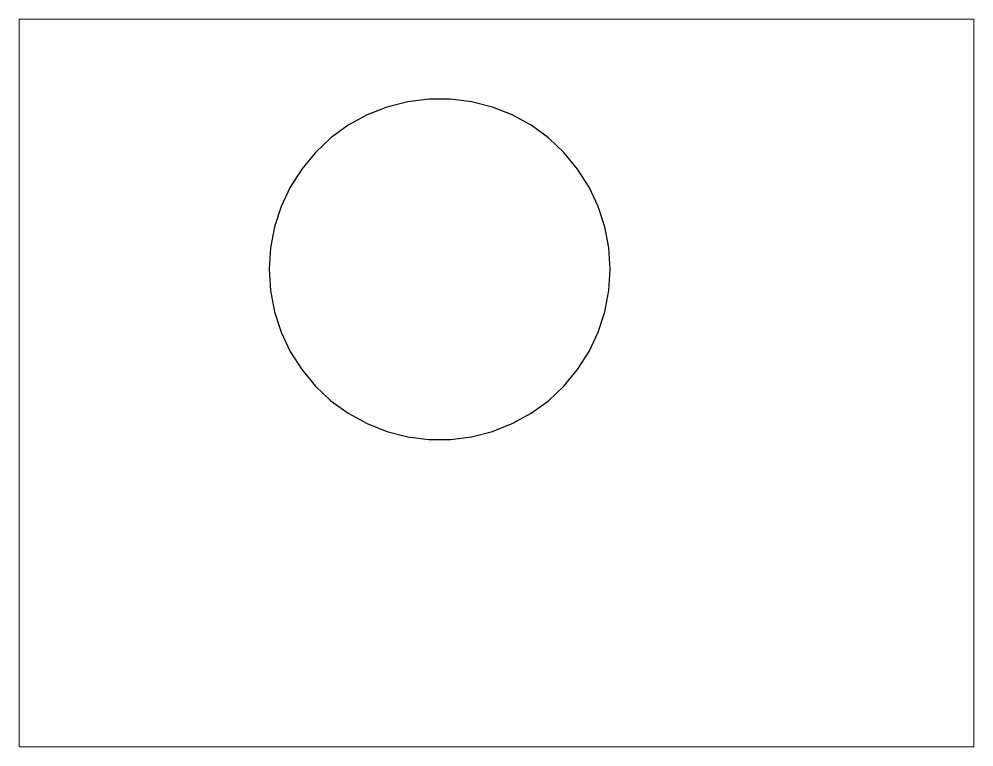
# Paper-space layout 'Layout1' of a CAD drawing. Header units: millimetres. Extents: x 0.63 to 9.03, y 0.8 to 7.2.
# The model-space entities are those that its viewports show. They can reach past a viewport. Long polylines and large blocks are cut down to what shows.
import ezdxf

# ---------------------------------------------------------------- set-up
doc = ezdxf.new("R2010")
doc.units = ezdxf.units.MM
doc.layers.add('holes.dxf', color=1, linetype='Continuous')
doc.layers.add('View Port', color=7, linetype='Continuous', plot=False)

msp = doc.modelspace()

# ---------------------------------------------------------------- linework, layer by layer
at = {"layer": 'holes.dxf'}
msp.add_lwpolyline([(5.78107, 4.02657), (5.96352, 4.07341), (5.96352, 4.07341), (6.13866, 4.14275), (6.13866, 4.14275), (6.30373, 4.23351), (6.30373, 4.23351), (6.45613, 4.34422), (6.45613, 4.34422), (6.59344, 4.47318), (6.59344, 4.47318), (6.71352, 4.61832), (6.71352, 4.61832), (6.81445, 4.77736), (6.81445, 4.77736), (6.89465, 4.9478), (6.89465, 4.9478), (6.95287, 5.12695), (6.95287, 5.12695), (6.98816, 5.312), (6.98816, 5.312), (7, 5.5), (7, 5.5), (6.98816, 5.68799), (6.98816, 5.68799), (6.95287, 5.87303), (6.95287, 5.87303), (6.89465, 6.05219), (6.89465, 6.05219), (6.81445, 6.22263), (6.81445, 6.22263), (6.71352, 6.38167), (6.71352, 6.38167), (6.59344, 6.52681), (6.59344, 6.52681), (6.45613, 6.65576), (6.45613, 6.65576), (6.30373, 6.76648), (6.30373, 6.76648), (6.13866, 6.85724), (6.13866, 6.85724), (5.96352, 6.92657), (5.96352, 6.92657), (5.78107, 6.97342), (5.78107, 6.97342), (5.59418, 6.99704), (5.59418, 6.99704), (5.40581, 6.99704), (5.40581, 6.99704), (5.21892, 6.97342), (5.21892, 6.97342), (5.03647, 6.92657), (5.03647, 6.92657), (4.86133, 6.85724), (4.86133, 6.85724), (4.69626, 6.76648), (4.69626, 6.76648), (4.54385, 6.65576), (4.54385, 6.65576), (4.40654, 6.52681), (4.40654, 6.52681), (4.28647, 6.38167), (4.28647, 6.38167), (4.18553, 6.22263), (4.18553, 6.22263), (4.10533, 6.05219), (4.10533, 6.05219), (4.04712, 5.87303), (4.04712, 5.87303), (4.01183, 5.68799), (4.01183, 5.68799), (4, 5.5), (4, 5.5), (4.01183, 5.312), (4.01183, 5.312), (4.04712, 5.12695), (4.04712, 5.12695), (4.10533, 4.9478), (4.10533, 4.9478), (4.18553, 4.77736), (4.18553, 4.77736), (4.28647, 4.61832), (4.28647, 4.61832), (4.40654, 4.47318), (4.40654, 4.47318), (4.54385, 4.34422), (4.54385, 4.34422), (4.69626, 4.23351), (4.69626, 4.23351), (4.86133, 4.14275), (4.86133, 4.14275), (5.03647, 4.07341), (5.03647, 4.07341), (5.21892, 4.02657), (5.21892, 4.02657), (5.40581, 4.00294), (5.40581, 4.00294), (5.59418, 4.00294), (5.59418, 4.00294), (5.78107, 4.02657)], dxfattribs=at)

psp = doc.layouts.get("Layout1")

# ---------------------------------------------------------------- viewports
at = {"layer": 'View Port'}
psp.add_viewport(center=(4.8289, 4), size=(8.4, 6.4), view_center_point=(6, 4.5), view_height=6.3999996, dxfattribs=at)

doc.saveas('drawing.dxf')
